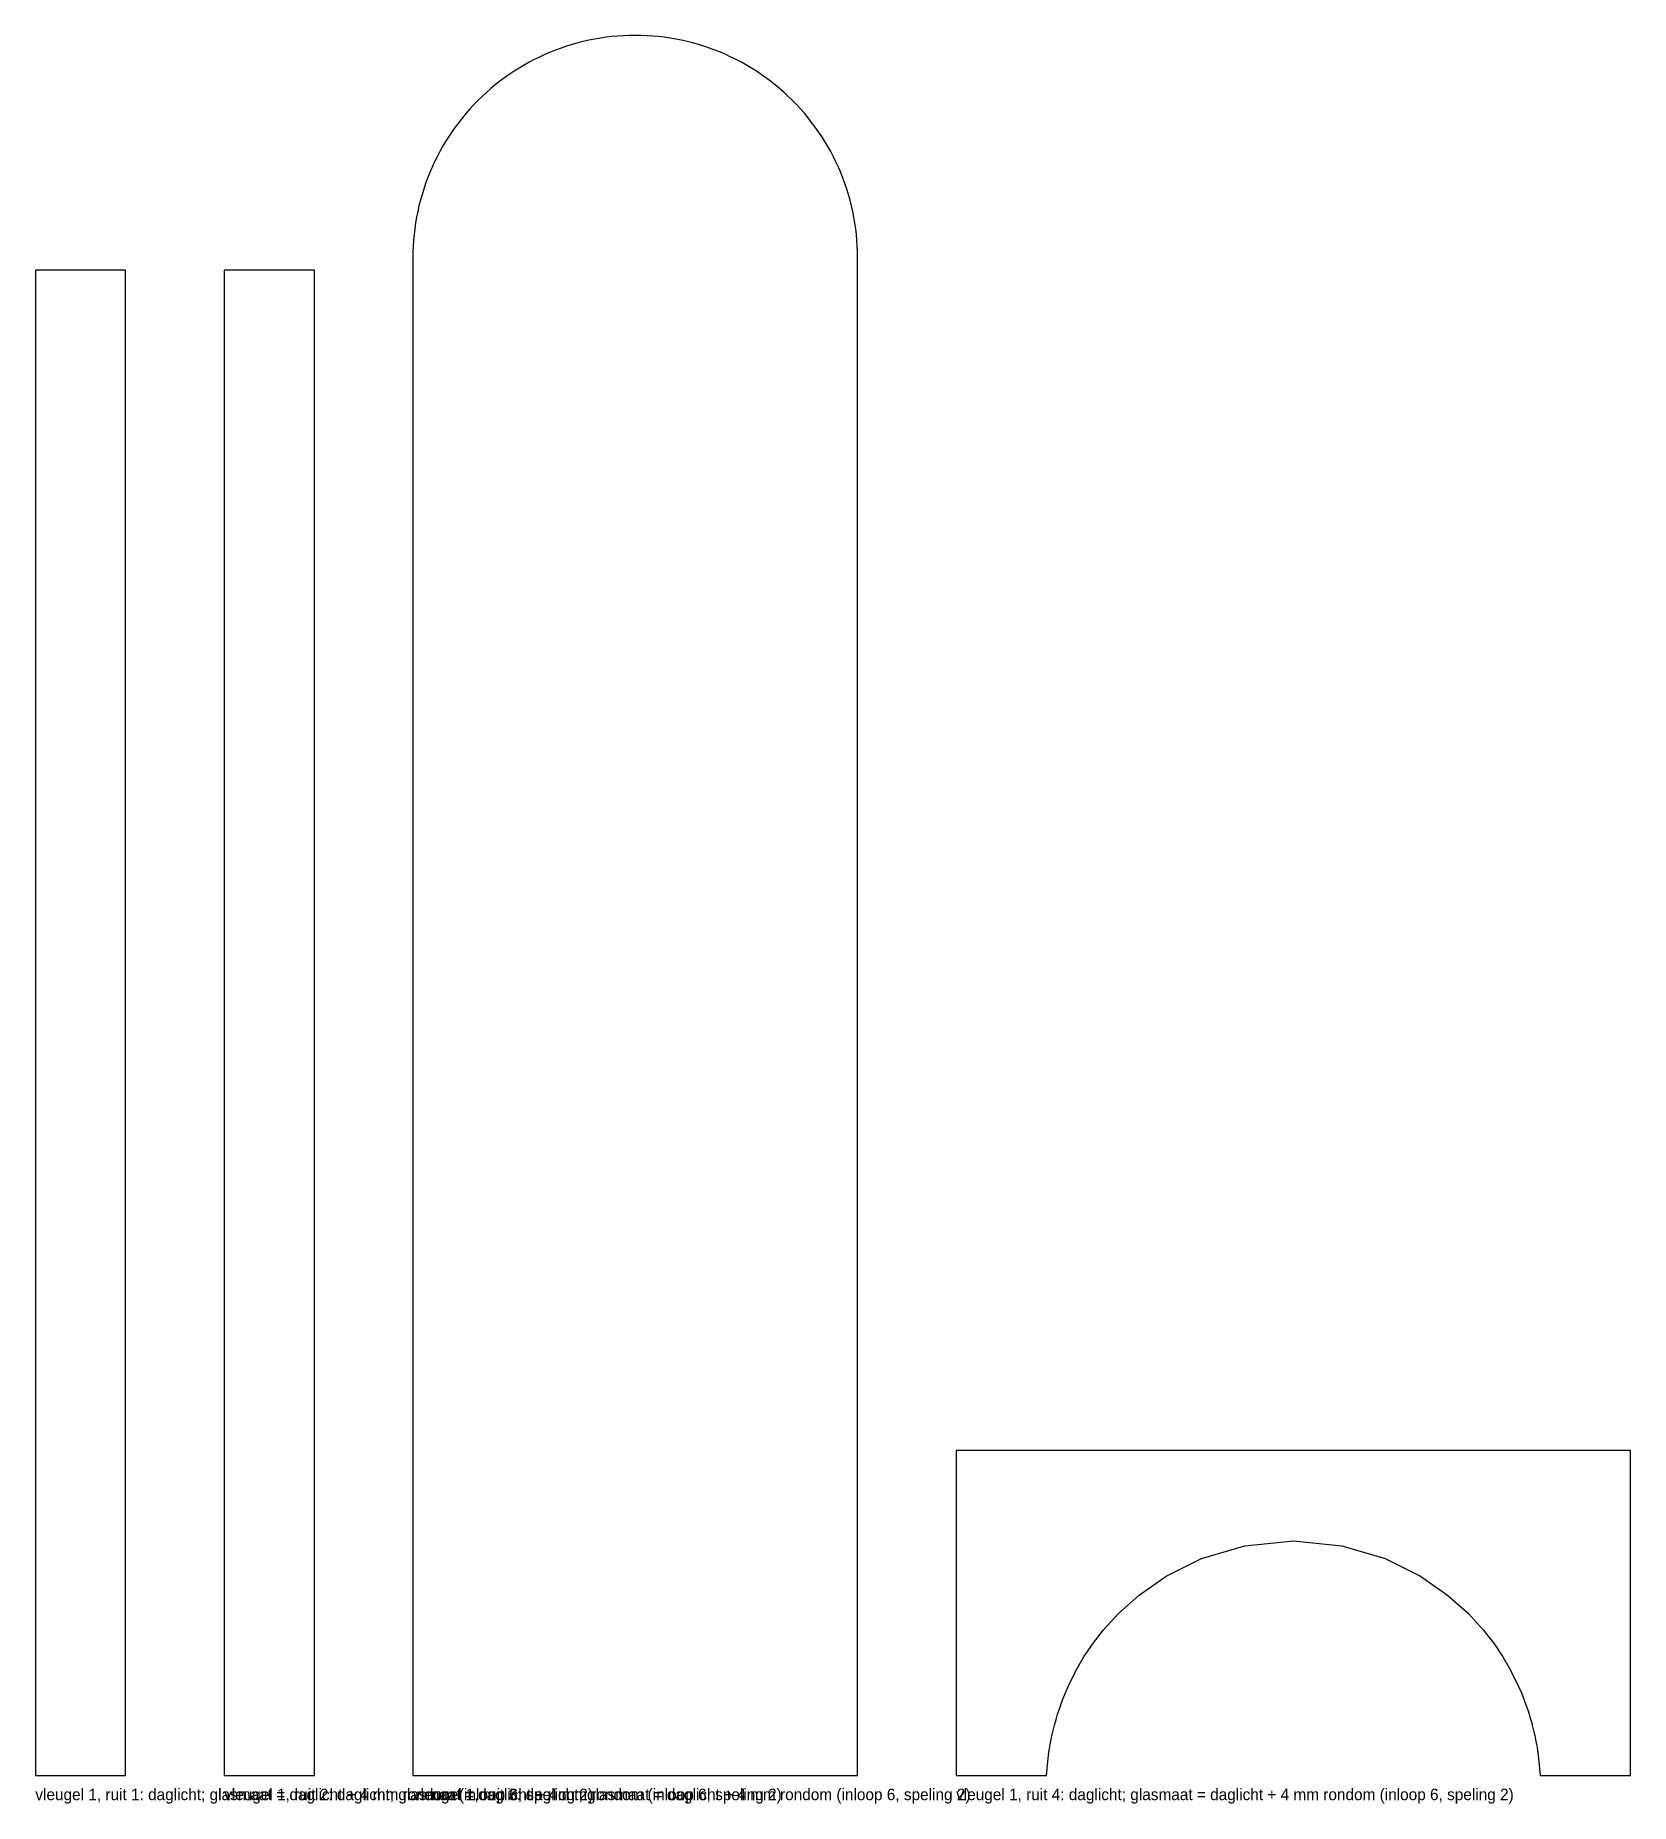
# Model space of a CAD drawing. Header units: millimetres. Extents: x 0 to 1944, y -34 to 2121.
import ezdxf

# ---------------------------------------------------------------- set-up
doc = ezdxf.new("R2010")
doc.units = ezdxf.units.MM

msp = doc.modelspace()

# ---------------------------------------------------------------- linework, layer by layer
at = {"layer": 'DAGLICHT'}
for p, q in [((667.7363, 2113.5122), (660.86, 2111.7659)), ((674.6559, 2115.078), (667.7363, 2113.5122)), ((681.6142, 2116.4621), (674.6559, 2115.078)), ((688.6063, 2117.6635), (681.6142, 2116.4621)), ((695.6274, 2118.6816), (688.6063, 2117.6635)), ((702.6728, 2119.5154), (695.6274, 2118.6816)), ((709.7376, 2120.1646), (702.6728, 2119.5154)), ((716.817, 2120.6286), (709.7376, 2120.1646)), ((723.906, 2120.9071), (716.817, 2120.6286)), ((731, 2121), (723.906, 2120.9071)), ((738.094, 2120.9071), (731, 2121)), ((745.183, 2120.6286), (738.094, 2120.9071)), ((752.2624, 2120.1646), (745.183, 2120.6286)), ((759.3272, 2119.5154), (752.2624, 2120.1646)), ((766.3726, 2118.6816), (759.3272, 2119.5154)), ((773.3937, 2117.6635), (766.3726, 2118.6816)), ((780.3858, 2116.4621), (773.3937, 2117.6635)), ((787.3441, 2115.078), (780.3858, 2116.4621)), ((794.2637, 2113.5122), (787.3441, 2115.078)), ((801.14, 2111.7659), (794.2637, 2113.5122)), ((607.9686, 2091.4628), (601.69, 2088.1594)), ((614.3315, 2094.6006), (607.9686, 2091.4628)), ((620.7744, 2097.5708), (614.3315, 2094.6006)), ((627.2928, 2100.3714), (620.7744, 2097.5708)), ((633.8823, 2103.0003), (627.2928, 2100.3714)), ((640.5383, 2105.4558), (633.8823, 2103.0003)), ((647.2564, 2107.7363), (640.5383, 2105.4558)), ((654.0318, 2109.8401), (647.2564, 2107.7363)), ((660.86, 2111.7659), (654.0318, 2109.8401)), ((807.9682, 2109.8401), (801.14, 2111.7659)), ((814.7436, 2107.7363), (807.9682, 2109.8401)), ((821.4617, 2105.4558), (814.7436, 2107.7363)), ((828.1177, 2103.0003), (821.4617, 2105.4558)), ((834.7072, 2100.3714), (828.1177, 2103.0003)), ((841.2256, 2097.5708), (834.7072, 2100.3714)), ((847.6685, 2094.6006), (841.2256, 2097.5708)), ((854.0314, 2091.4628), (847.6685, 2094.6006)), ((860.31, 2088.1594), (854.0314, 2091.4628)), ((571.7102, 2069.2436), (566.0257, 2064.9988)), ((577.5039, 2073.3382), (571.7102, 2069.2436)), ((583.4028, 2077.2797), (577.5039, 2073.3382)), ((589.4029, 2081.0655), (583.4028, 2077.2797)), ((595.5, 2084.6929), (589.4029, 2081.0655)), ((601.69, 2088.1594), (595.5, 2084.6929)), ((866.5, 2084.6929), (860.31, 2088.1594)), ((872.5971, 2081.0655), (866.5, 2084.6929)), ((878.5972, 2077.2797), (872.5971, 2081.0655)), ((884.4961, 2073.3382), (878.5972, 2077.2797)), ((890.2898, 2069.2436), (884.4961, 2073.3382)), ((895.9743, 2064.9988), (890.2898, 2069.2436)), ((549.6656, 2051.3922), (544.4559, 2046.5765)), ((554.9996, 2056.07), (549.6656, 2051.3922)), ((560.4542, 2060.6066), (554.9996, 2056.07)), ((566.0257, 2064.9988), (560.4542, 2060.6066)), ((901.5458, 2060.6066), (895.9743, 2064.9988)), ((907.0004, 2056.07), (901.5458, 2060.6066)), ((912.3344, 2051.3922), (907.0004, 2056.07)), ((917.5441, 2046.5765), (912.3344, 2051.3922)), ((524.93, 2026.0004), (520.3934, 2020.5458)), ((529.6078, 2031.3344), (524.93, 2026.0004)), ((534.4235, 2036.5441), (529.6078, 2031.3344)), ((539.3741, 2041.6259), (534.4235, 2036.5441)), ((544.4559, 2046.5765), (539.3741, 2041.6259)), ((922.6259, 2041.6259), (917.5441, 2046.5765)), ((927.5765, 2036.5441), (922.6259, 2041.6259)), ((932.3922, 2031.3344), (927.5765, 2036.5441)), ((937.07, 2026.0004), (932.3922, 2031.3344)), ((941.6066, 2020.5458), (937.07, 2026.0004)), ((511.7564, 2009.2898), (507.6618, 2003.4961)), ((516.0012, 2014.9743), (511.7564, 2009.2898)), ((520.3934, 2020.5458), (516.0012, 2014.9743)), ((945.9988, 2014.9743), (941.6066, 2020.5458)), ((950.2436, 2009.2898), (945.9988, 2014.9743)), ((954.3382, 2003.4961), (950.2436, 2009.2898)), ((496.3071, 1985.5), (492.8406, 1979.31)), ((499.9345, 1991.5971), (496.3071, 1985.5)), ((503.7203, 1997.5972), (499.9345, 1991.5971)), ((507.6618, 2003.4961), (503.7203, 1997.5972)), ((958.2797, 1997.5972), (954.3382, 2003.4961)), ((962.0655, 1991.5971), (958.2797, 1997.5972)), ((965.6929, 1985.5), (962.0655, 1991.5971)), ((969.1594, 1979.31), (965.6929, 1985.5)), ((486.3994, 1966.6685), (483.4292, 1960.2256)), ((489.5372, 1973.0314), (486.3994, 1966.6685)), ((492.8406, 1979.31), (489.5372, 1973.0314)), ((972.4628, 1973.0314), (969.1594, 1979.31)), ((975.6006, 1966.6685), (972.4628, 1973.0314)), ((978.5708, 1960.2256), (975.6006, 1966.6685)), ((475.5442, 1940.4617), (473.2637, 1933.7436)), ((477.9997, 1947.1177), (475.5442, 1940.4617)), ((480.6286, 1953.7072), (477.9997, 1947.1177)), ((483.4292, 1960.2256), (480.6286, 1953.7072)), ((981.3714, 1953.7072), (978.5708, 1960.2256)), ((984.0003, 1947.1177), (981.3714, 1953.7072)), ((986.4558, 1940.4617), (984.0003, 1947.1177)), ((988.7363, 1933.7436), (986.4558, 1940.4617)), ((469.2341, 1920.14), (467.4878, 1913.2637)), ((471.1599, 1926.9682), (469.2341, 1920.14)), ((473.2637, 1933.7436), (471.1599, 1926.9682)), ((990.8401, 1926.9682), (988.7363, 1933.7436)), ((992.7659, 1920.14), (990.8401, 1926.9682)), ((994.5122, 1913.2637), (992.7659, 1920.14)), ((464.5379, 1899.3858), (463.3365, 1892.3937)), ((465.922, 1906.3441), (464.5379, 1899.3858)), ((467.4878, 1913.2637), (465.922, 1906.3441)), ((996.078, 1906.3441), (994.5122, 1913.2637)), ((997.4621, 1899.3858), (996.078, 1906.3441)), ((998.6635, 1892.3937), (997.4621, 1899.3858)), ((461.4846, 1878.3272), (460.8354, 1871.2624)), ((462.3184, 1885.3726), (461.4846, 1878.3272)), ((463.3365, 1892.3937), (462.3184, 1885.3726)), ((999.6816, 1885.3726), (998.6635, 1892.3937)), ((1000.5154, 1878.3272), (999.6816, 1885.3726)), ((1001.1646, 1871.2624), (1000.5154, 1878.3272)), ((460.0929, 1857.094), (460, 1850)), ((460.3714, 1864.183), (460.0929, 1857.094)), ((460.8354, 1871.2624), (460.3714, 1864.183)), ((1001.6286, 1864.183), (1001.1646, 1871.2624)), ((1001.9071, 1857.094), (1001.6286, 1864.183)), ((1002, 1850), (1001.9071, 1857.094)), ((110, 1835), (0, 1835)), ((0, 1835), (0, 0)), ((110, 0), (110, 1835)), ((340, 1835), (230, 1835)), ((230, 1835), (230, 0)), ((340, 0), (340, 1835)), ((460, 1850), (460, 0)), ((1002, 0), (1002, 1850)), ((1002, 1850), (1002, 1850)), ((1944, 396), (1122, 396)), ((1122, 396), (1122, 0)), ((1944, 0), (1944, 396)), ((1473.969, 280.1548), (1533, 286)), ((1533, 286), (1592.031, 280.1548)), ((1378.1368, 243.1054), (1421.2114, 264.4715)), ((1421.2114, 264.4715), (1473.969, 280.1548)), ((1592.031, 280.1548), (1644.7886, 264.4715)), ((1644.7886, 264.4715), (1687.8632, 243.1054)), ((1344.9668, 220.0415), (1378.1368, 243.1054)), ((1687.8632, 243.1054), (1721.0332, 220.0415)), ((1320.1609, 197.8391), (1344.9668, 220.0415)), ((1721.0332, 220.0415), (1745.8391, 197.8391)), ((1301.7654, 177.6955), (1320.1609, 197.8391)), ((1745.8391, 197.8391), (1764.2346, 177.6955)), ((1288.0662, 159.9527), (1301.7654, 177.6955)), ((1764.2346, 177.6955), (1777.9338, 159.9527)), ((1277.7525, 144.5297), (1288.0662, 159.9527)), ((1777.9338, 159.9527), (1788.2475, 144.5297)), ((1263.7774, 119.6113), (1269.8787, 131.1785)), ((1269.8787, 131.1785), (1277.7525, 144.5297)), ((1788.2475, 144.5297), (1796.1213, 131.1785)), ((1796.1213, 131.1785), (1802.2226, 119.6113)), ((1255.1538, 100.7692), (1258.9797, 109.5547)), ((1258.9797, 109.5547), (1263.7774, 119.6113)), ((1802.2226, 119.6113), (1807.0203, 109.5547)), ((1807.0203, 109.5547), (1810.8462, 100.7692)), ((1247.4463, 80.1846), (1249.5357, 86.2373)), ((1249.5357, 86.2373), (1252.063, 93.0527)), ((1252.063, 93.0527), (1255.1538, 100.7692)), ((1810.8462, 100.7692), (1813.937, 93.0527)), ((1813.937, 93.0527), (1816.4643, 86.2373)), ((1816.4643, 86.2373), (1818.5537, 80.1846)), ((1241.9106, 61.6025), (1242.9811, 65.5608)), ((1242.9811, 65.5608), (1244.231, 69.9321)), ((1244.231, 69.9321), (1245.7015, 74.7808)), ((1245.7015, 74.7808), (1247.4463, 80.1846)), ((1818.5537, 80.1846), (1820.2985, 74.7808)), ((1820.2985, 74.7808), (1821.769, 69.9321)), ((1821.769, 69.9321), (1823.0189, 65.5608)), ((1823.0189, 65.5608), (1824.0894, 61.6025)), ((1237.4161, 41.8431), (1237.8452, 44.031)), ((1237.8452, 44.031), (1238.3269, 46.3902)), ((1238.3269, 46.3902), (1238.8699, 48.9413)), ((1238.8699, 48.9413), (1239.485, 51.708)), ((1239.485, 51.708), (1240.1853, 54.7178)), ((1240.1853, 54.7178), (1240.9871, 58.0032)), ((1240.9871, 58.0032), (1241.9106, 61.6025)), ((1824.0894, 61.6025), (1825.0129, 58.0032)), ((1825.0129, 58.0032), (1825.8147, 54.7178)), ((1825.8147, 54.7178), (1826.515, 51.708)), ((1826.515, 51.708), (1827.1301, 48.9413)), ((1827.1301, 48.9413), (1827.6731, 46.3902)), ((1827.6731, 46.3902), (1828.1548, 44.031)), ((1828.1548, 44.031), (1828.5839, 41.8431)), ((1232.3755, 0.0312), (1235.2029, 28.7937)), ((1235.2029, 28.7937), (1235.3966, 30.0914)), ((1235.3966, 30.0914), (1235.6084, 31.4674)), ((1235.6084, 31.4674), (1235.8404, 32.929)), ((1235.8404, 32.929), (1236.0954, 34.4841)), ((1236.0954, 34.4841), (1236.3765, 36.142)), ((1236.3765, 36.142), (1236.6873, 37.913)), ((1236.6873, 37.913), (1237.0321, 39.8089)), ((1237.0321, 39.8089), (1237.4161, 41.8431)), ((1828.5839, 41.8431), (1828.9679, 39.8089)), ((1828.9679, 39.8089), (1829.3127, 37.913)), ((1829.3127, 37.913), (1829.6235, 36.142)), ((1829.6235, 36.142), (1829.9046, 34.4841)), ((1829.9046, 34.4841), (1830.1596, 32.929)), ((1830.1596, 32.929), (1830.3916, 31.4674)), ((1830.3916, 31.4674), (1830.6034, 30.0914)), ((1830.6034, 30.0914), (1830.7971, 28.7937)), ((1830.7971, 28.7937), (1833.6245, 0.0312)), ((0, 0), (110, 0)), ((230, 0), (340, 0)), ((460, 0), (1002, 0)), ((1122, 0), (1230, 0)), ((1230, 0), (1232.3755, 0.0312)), ((1833.6245, 0.0312), (1836, 0)), ((1836, 0), (1944, 0))]:
    msp.add_line(p, q, dxfattribs=at)

# ---------------------------------------------------------------- texts
at = {"layer": 'TEKST'}
for s, p in [('vleugel 1, ruit 1: daglicht; glasmaat = daglicht + 4 mm rondom (inloop 6, speling 2)', (0, -30)), ('vleugel 1, ruit 2: daglicht; glasmaat = daglicht + 4 mm rondom (inloop 6, speling 2)', (230, -30)), ('vleugel 1, ruit 3: daglicht; glasmaat = daglicht + 4 mm rondom (inloop 6, speling 2)', (460, -30)), ('vleugel 1, ruit 4: daglicht; glasmaat = daglicht + 4 mm rondom (inloop 6, speling 2)', (1122, -30))]:
    msp.add_text(s, height=14, dxfattribs=at).set_placement(p)

doc.saveas('drawing.dxf')
